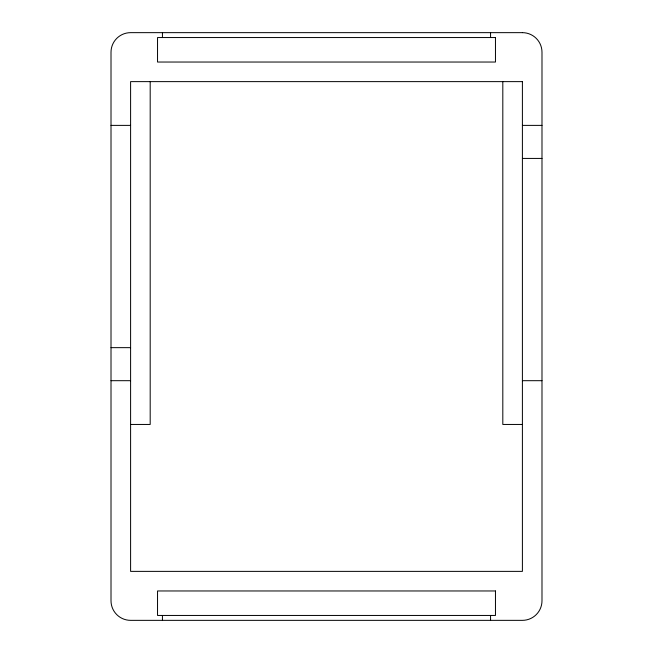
<?xml version="1.0" encoding="UTF-8"?>
<svg xmlns="http://www.w3.org/2000/svg" width="653" height="653" viewBox="0 0 653 653"><rect width="100%" height="100%" fill="white"/><g stroke="black" fill="none" stroke-linecap="round" stroke-linejoin="round"><path stroke-width="0.98" d="M111.01 125.384L130.6 125.384M522.4 125.384L541.99 125.384M522.4 158.426L541.99 158.426M111.01 347.649L130.6 347.649M111.01 380.691L130.6 380.691M522.4 380.691L541.99 380.691M130.6 424.45L150.19 424.45L150.19 81.625M522.4 424.45L502.81 424.45L502.81 81.625M490.566 32.65L490.566 37.547M490.566 615.452L490.566 620.35M162.434 32.65L162.434 37.547M162.434 615.452L162.434 620.35M522.4 32.65L130.6 32.65A19.59 19.59 0 0 0 111.01 52.24L111.01 600.76A19.59 19.59 0 0 0 130.6 620.35L522.4 620.35A19.59 19.59 0 0 0 541.99 600.76L541.99 52.24A19.59 19.59 0 0 0 522.4 32.65M495.464 37.547L157.536 37.547L157.536 62.035L495.464 62.035L495.464 37.547M522.4 81.625L130.6 81.625L130.6 571.375L522.4 571.375L522.4 81.625M495.464 590.965L157.536 590.965L157.536 615.452L495.464 615.452L495.464 590.965"/></g></svg>
